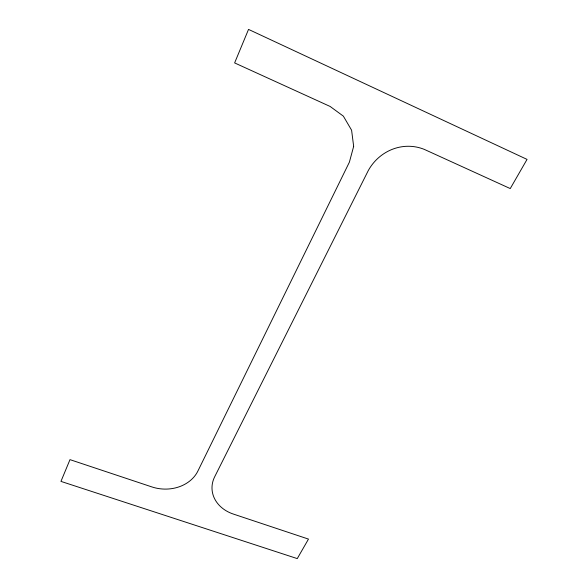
<?xml version="1.0" encoding="UTF-8"?>
<svg xmlns="http://www.w3.org/2000/svg" width="588" height="588" viewBox="0 0 588 588"><rect width="100%" height="100%" fill="white"/><g stroke="black" fill="none" stroke-linecap="round" stroke-linejoin="round"><path stroke-width="0.88" d="M353.66 146.368L349.39 162.156L197.891 471.047A36 29.915 3.8 0 1 151.88 486.923L69.987 459.64L60.954 481.396L297.263 558.6L308.487 539.093L233.333 514.059A35.008 28.783 -2.7 0 1 214.679 476.78L368.301 170.527C379.231 150.719 402.839 140.811 424.22 149.352L510.252 188.572L527.046 159.399L248.533 29.4L234.627 62.916L330.133 106.457L343.363 116.145L351.595 130.205L353.66 146.368"/></g></svg>
